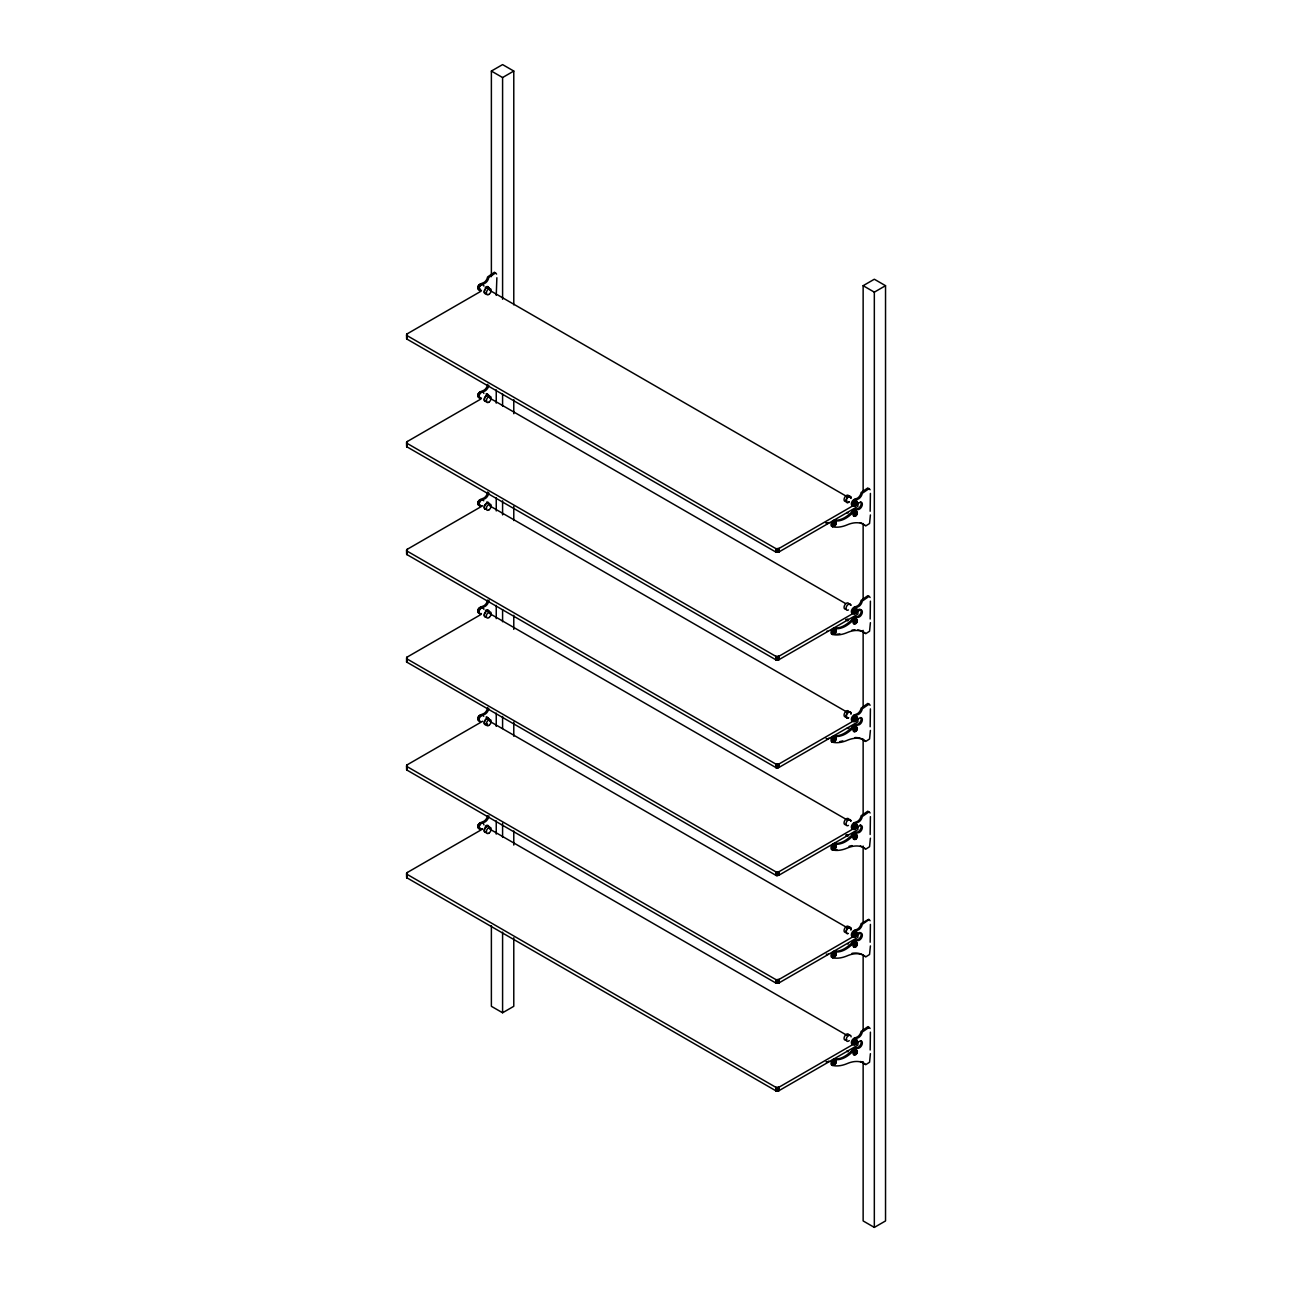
<?xml version="1.0" encoding="UTF-8"?>
<svg xmlns="http://www.w3.org/2000/svg" width="1292" height="1292" viewBox="0 0 1292 1292"><rect width="100%" height="100%" fill="white"/><g stroke="black" fill="none" stroke-linecap="round" stroke-linejoin="round"><path stroke-width="1.5" d="M868.66 489.006L867.836 487.94L861.15 492.478A5.297 3.068 -60 0 1 856.483 498.583L854.238 499.519M868.66 596.258L867.836 595.693L861.118 600.376A5.297 3.068 -60 0 1 856.483 606.319L854.238 607.272M868.612 812.022L867.836 811.182L861.15 815.72A5.297 3.068 -60 0 1 856.483 821.825L854.238 822.762M487.617 600.069L487.585 600.215A5.297 3.068 -60 0 1 482.933 606.158L480.689 607.095A3.392 1.954 -60 0 0 477.911 610.906A3.392 1.954 -60 0 0 479.784 613.07M487.682 384.322L487.585 384.709A5.297 3.068 -60 0 1 482.933 390.668L480.689 391.605A3.392 1.954 -60 0 0 477.878 395.675A3.392 1.954 -60 0 0 480.204 397.387M488.812 492.866L488.764 493.14A5.297 3.068 -60 0 1 484.112 499.083L481.868 500.02M833.437 524.423L834.713 522.63L835.972 523.599A3.763 2.875 87 0 1 835.601 524.762A3.763 2.374 -5.1 0 1 834.697 525.392L833.437 524.423L834.697 525.392M833.97 524.972L834.713 522.63M854.48 504.025L855.756 502.233L857.016 503.202A3.763 2.875 87 0 1 856.628 504.365A3.763 2.374 -5.1 0 1 855.724 504.994L854.48 504.025L855.724 504.994M854.997 504.574L855.756 502.233M854.48 514.491L855.756 512.698L857.016 513.667A3.763 2.875 87 0 1 856.628 514.846A3.763 2.374 -5.1 0 1 855.724 515.46L854.48 514.491L855.724 515.46M854.997 515.04L855.756 512.698M833.437 632.176L834.713 630.367L835.972 631.336A3.763 2.875 87 0 1 835.601 632.515A3.763 2.374 -5.1 0 1 834.697 633.145L833.437 632.176L834.697 633.145M833.97 632.725L834.713 630.367M854.48 611.778L855.579 611.019A3.763 2.374 -5.1 0 0 856.483 610.405L857.016 610.938A3.763 2.875 87 0 1 856.628 612.117A3.763 2.374 -5.1 0 1 855.724 612.747L854.48 611.778L855.724 612.747M854.997 612.327L855.756 609.986L857.016 610.938M854.48 622.243L855.756 620.451L857.016 621.42A3.763 2.875 87 0 1 856.628 622.582A3.763 2.374 -5.1 0 1 855.724 623.212L854.48 622.243L855.724 623.212M854.997 622.792L855.756 620.451M833.437 739.912L834.713 738.12L835.972 739.089A3.763 2.875 87 0 1 835.601 740.268A3.763 2.374 -5.1 0 1 834.697 740.881L833.437 739.912L834.697 740.881M833.97 740.461L834.713 738.12M854.48 719.515L855.756 717.722L857.016 718.691A3.763 2.875 87 0 1 856.628 719.87A3.763 2.374 -5.1 0 1 855.724 720.484L854.48 719.515L855.724 720.484M854.997 720.064L855.756 717.722M854.48 729.996L855.756 728.187L857.016 729.156A3.763 2.875 87 0 1 856.628 730.335A3.763 2.374 -5.1 0 1 855.724 730.965L854.48 729.996L855.724 730.965M854.997 730.545L855.756 728.187M833.437 847.665L834.713 845.872L835.972 846.841A3.763 2.875 87 0 1 835.601 848.004A3.763 2.374 -5.1 0 1 834.697 848.634L833.437 847.665L834.697 848.634M833.97 848.214L834.713 845.872M854.48 827.268L855.579 826.509A3.763 2.374 -5.1 0 0 856.483 825.895L857.016 826.444A3.763 2.875 87 0 1 856.628 827.607A3.763 2.374 -5.1 0 1 855.724 828.237L854.48 827.268L855.724 828.237M854.997 827.817L855.756 825.475L856.483 825.895M854.48 837.733L855.579 836.99A3.763 2.374 -5.1 0 0 856.483 836.36L857.016 836.909A3.763 2.875 87 0 1 856.628 838.088A3.763 2.374 -5.1 0 1 855.724 838.702L854.48 837.733L855.724 838.702M854.997 838.282L855.756 835.94L857.016 836.909M833.437 955.418L834.713 953.609L835.972 954.578A3.763 2.875 87 0 1 835.601 955.757A3.763 2.374 -5.1 0 1 834.697 956.371L833.437 955.418L834.697 956.371M833.97 955.951L834.713 953.609M854.48 935.02L855.756 933.212L857.016 934.181A3.763 2.875 87 0 1 856.628 935.36A3.763 2.374 -5.1 0 1 855.724 935.989L854.48 935.02L855.724 935.989M854.997 935.569L855.756 933.212M854.48 945.486L855.756 943.693L857.016 944.662A3.763 2.875 87 0 1 856.628 945.825A3.763 2.374 -5.1 0 1 855.724 946.455L854.48 945.486L855.724 946.455M854.997 946.035L855.756 943.693M833.437 1063.154L834.713 1061.362L835.972 1062.331A3.763 2.875 87 0 1 835.601 1063.494A3.763 2.374 -5.1 0 1 834.697 1064.123L833.437 1063.154L834.697 1064.123M833.97 1063.704L834.713 1061.362M854.48 1042.757L855.756 1040.964L857.016 1041.933A3.763 2.875 87 0 1 856.628 1043.112A3.763 2.374 -5.1 0 1 855.724 1043.726L854.48 1042.757L855.724 1043.726M854.997 1043.306L855.756 1040.964M854.48 1053.238L855.756 1051.43L857.016 1052.399A3.763 2.875 87 0 1 856.628 1053.578A3.763 2.374 -5.1 0 1 855.724 1054.191L854.48 1053.238L855.724 1054.191M854.997 1053.771L855.756 1051.43M487.746 491.945L487.617 492.317A5.297 3.068 -60 0 1 482.933 498.421L480.689 499.358A3.392 1.954 -60 0 0 477.911 503.169A3.392 1.954 -60 0 0 479.784 505.317M480.995 291.233L407.368 333.74L406.609 335.339L776.088 548.729L779.157 548.373L852.768 505.883M480.995 398.97L407.368 441.476L406.609 443.091L776.088 656.481L779.157 656.126L856.192 611.649M482.707 505.737L407.368 549.229L406.609 550.828L776.088 764.218L779.157 763.879L854.48 720.387A3.424 1.986 -60 0 1 851.589 720.403A3.424 1.986 -60 0 1 852.591 716.252A3.424 1.986 -60 0 1 855.772 715.203M407.368 656.966L406.964 658.888L776.088 871.971L779.157 871.616L857.904 826.153L857.904 829.593L779.157 875.072L776.088 875.427L406.609 662.021L407.368 656.966L480.995 614.475M482.707 721.227L407.368 764.719L406.609 766.334L776.088 979.724L779.157 979.368L854.48 935.876M482.707 828.979L407.368 872.471L406.609 874.07L776.088 1087.46L779.157 1087.105L852.768 1044.614M487.746 707.435L487.585 707.951A5.297 3.068 -60 0 1 482.933 713.911L480.689 714.847A3.392 1.954 -60 0 0 477.911 718.659A3.392 1.954 -60 0 0 479.784 720.807M488.909 815.866L488.764 816.383A5.297 3.068 -60 0 1 484.112 822.326L481.868 823.262M489.054 600.118L488.764 600.893A5.297 3.068 -60 0 1 484.112 606.836L481.868 607.773M496.871 277.748L496.241 295.384M870.404 493.415L870.162 511.261M870.404 514.943L869.564 523.502L865.705 525.957A31.945 18.443 -60 0 0 861.473 523.454A41.78 24.112 -60 0 0 847.067 524.907A46.997 27.132 -60 0 1 832.71 526.765L831.547 526.086M870.404 601.151L870.162 618.997M870.404 622.679L869.564 631.239L865.705 633.71A31.945 18.443 -60 0 0 861.473 631.207A41.78 24.112 -60 0 0 847.067 632.644A46.997 27.132 -60 0 1 832.71 634.517L831.547 633.839A46.997 27.132 -60 0 0 839.848 633.839M870.404 708.904L870.162 726.75M870.404 730.432L869.564 738.992L865.705 741.447A31.945 18.443 -60 0 0 861.473 738.943A41.78 24.112 -60 0 0 847.067 740.397A46.997 27.132 -60 0 1 832.71 742.254L831.547 741.592A46.997 27.132 -60 0 0 834.18 741.963M870.404 816.641L870.162 834.487M870.404 838.185L869.564 846.728L865.705 849.199A31.945 18.443 -60 0 0 861.473 846.696A41.78 24.112 -60 0 0 847.067 848.133A46.997 27.132 -60 0 1 832.71 850.007L831.547 849.328A46.997 27.132 -60 0 0 836.958 849.7M870.404 924.394L870.162 942.239M870.404 945.922L869.564 954.481L865.705 956.952A31.945 18.443 -60 0 0 861.473 954.449A41.78 24.112 -60 0 0 847.067 955.886A46.997 27.132 -60 0 1 832.71 957.76L831.547 957.081A46.997 27.132 -60 0 0 834.18 957.453M870.404 1032.147L870.162 1049.992M870.404 1053.674L869.564 1062.234L865.705 1064.689A31.945 18.443 -60 0 0 861.473 1062.186A41.78 24.112 -60 0 0 847.067 1063.639A46.997 27.132 -60 0 1 832.71 1065.496L831.547 1064.818M491.38 276.649L491.38 71.06L502.588 64.6L513.78 71.06L513.78 304.88M491.38 71.06L502.588 77.536L513.78 71.06M863.137 491.283L863.137 285.694L874.329 279.233L885.537 285.694L885.537 1220.94L874.329 1227.4L863.137 1220.94L863.137 1061.701M863.137 285.694L874.329 292.154L885.537 285.694M407.368 333.74L406.964 339.102L776.088 552.185L779.157 551.829L857.904 506.351L857.904 502.911M407.368 441.476L406.964 446.854L776.088 659.921L779.157 659.566L857.904 614.104L857.904 610.664M407.368 549.229L406.964 554.591L776.088 767.674L779.157 767.319L857.904 721.857L857.904 718.4M491.38 925.686L491.38 1006.307L502.588 1012.767L513.78 1006.307L513.78 937.782M407.368 764.719L406.964 770.097L776.088 983.164L779.157 982.808L857.904 937.346L857.904 933.89M407.368 872.471L406.964 877.833L776.088 1090.916L779.157 1090.561L857.904 1045.099L857.904 1041.643M496.564 274.098L495.627 272.887L488.78 277.505A5.297 3.068 -60 0 1 484.112 283.594L481.868 284.531M870.097 489.749L869.161 488.554L862.297 493.302A5.297 3.068 -60 0 1 857.646 499.261L855.401 500.198A3.392 1.954 -60 0 0 852.575 504.51A3.392 1.954 -60 0 0 855.32 505.705L858.792 503.089A4.813 2.778 -60 0 1 859.729 502.459A3.989 2.293 -60 0 1 862.329 504.461A3.989 2.293 -60 0 1 859.293 509.193A2.891 1.663 -60 0 1 858.566 509.452A19.315 11.16 -60 0 0 857.145 509.742A9.642 5.572 -60 0 0 853.382 512.181A29.183 16.844 -60 0 1 845.872 518.237A26.68 15.407 -60 0 1 840.769 520.401A24.096 13.905 -60 0 1 835.795 520.854A3.408 1.97 -60 0 0 832.807 523.212A3.408 1.97 -60 0 0 832.71 526.765M870.097 597.502L869.161 596.29L862.297 601.055A5.297 3.068 -60 0 1 857.646 606.998L855.401 607.934A3.392 1.954 -60 0 0 852.575 612.247A3.392 1.954 -60 0 0 855.32 613.458L858.792 610.825A4.813 2.778 -60 0 1 859.729 610.212A3.989 2.293 -60 0 1 862.329 612.214A3.989 2.293 -60 0 1 859.293 616.946A2.891 1.663 -60 0 1 858.566 617.188A19.315 11.16 -60 0 0 857.145 617.495A9.642 5.572 -60 0 0 853.382 619.934A29.183 16.844 -60 0 1 845.872 625.974A26.68 15.407 -60 0 1 840.769 628.154A24.096 13.905 -60 0 1 835.795 628.606A3.408 1.97 -60 0 0 832.807 630.948A3.408 1.97 -60 0 0 832.71 634.517M868.999 704.544L867.836 703.446L861.118 708.129A5.297 3.068 -60 0 1 856.483 714.072L854.238 715.009M870.097 705.254L869.161 704.043L862.297 708.791A5.297 3.068 -60 0 1 857.646 714.751L855.401 715.687A3.392 1.954 -60 0 0 852.575 719.999A3.392 1.954 -60 0 0 855.32 721.194L858.792 718.578A4.813 2.778 -60 0 1 859.729 717.948A3.989 2.293 -60 0 1 862.329 719.951A3.989 2.293 -60 0 1 859.293 724.699A2.891 1.663 -60 0 1 858.566 724.941A19.315 11.16 -60 0 0 857.145 725.232A9.642 5.572 -60 0 0 853.382 727.671A29.183 16.844 -60 0 1 845.872 733.727A26.68 15.407 -60 0 1 840.769 735.891A24.096 13.905 -60 0 1 835.795 736.343A3.408 1.97 -60 0 0 832.807 738.701A3.408 1.97 -60 0 0 832.71 742.254M870.097 812.991L869.161 811.78L862.297 816.544A5.297 3.068 -60 0 1 857.646 822.487L855.401 823.44A3.392 1.954 -60 0 0 852.575 827.752A3.392 1.954 -60 0 0 855.32 828.947L858.792 826.331A4.813 2.778 -60 0 1 859.729 825.701A3.989 2.293 -60 0 1 862.329 827.704A3.989 2.293 -60 0 1 859.293 832.436A2.891 1.663 -60 0 1 858.566 832.694A19.315 11.16 -60 0 0 857.145 832.985A9.642 5.572 -60 0 0 853.382 835.423A29.183 16.844 -60 0 1 845.872 841.48A26.68 15.407 -60 0 1 840.769 843.644A24.096 13.905 -60 0 1 835.795 844.096A3.408 1.97 -60 0 0 832.807 846.438A3.408 1.97 -60 0 0 832.71 850.007M870.097 920.744L869.161 919.533L862.297 924.297A5.297 3.068 -60 0 1 857.646 930.24L855.401 931.177A3.392 1.954 -60 0 0 852.575 935.489A3.392 1.954 -60 0 0 855.32 936.7L858.792 934.068A4.813 2.778 -60 0 1 859.729 933.454A3.989 2.293 -60 0 1 862.329 935.456A3.989 2.293 -60 0 1 859.293 940.188A2.891 1.663 -60 0 1 858.566 940.431A19.315 11.16 -60 0 0 857.145 940.737A9.642 5.572 -60 0 0 853.382 943.176A29.183 16.844 -60 0 1 845.872 949.216A26.68 15.407 -60 0 1 840.769 951.397A24.096 13.905 -60 0 1 835.795 951.849A3.408 1.97 -60 0 0 832.807 954.19A3.408 1.97 -60 0 0 832.71 957.76M870.097 1028.497L869.161 1027.285L862.297 1032.033A5.297 3.068 -60 0 1 857.646 1037.993L855.401 1038.929A3.392 1.954 -60 0 0 852.575 1043.242A3.392 1.954 -60 0 0 855.32 1044.437L858.792 1041.82A4.813 2.778 -60 0 1 859.729 1041.191A3.989 2.293 -60 0 1 862.329 1043.193A3.989 2.293 -60 0 1 859.293 1047.941A2.891 1.663 -60 0 1 858.566 1048.183A19.315 11.16 -60 0 0 857.145 1048.474A9.642 5.572 -60 0 0 853.382 1050.913A29.183 16.844 -60 0 1 845.872 1056.969A26.68 15.407 -60 0 1 840.769 1059.133A24.096 13.905 -60 0 1 835.795 1059.585A3.408 1.97 -60 0 0 832.807 1061.943A3.408 1.97 -60 0 0 832.71 1065.496M864.994 525.343L864.526 525.279A31.945 18.443 -60 0 0 860.311 522.775M864.994 633.096L864.526 633.032A31.945 18.443 -60 0 0 860.311 630.528A41.78 24.112 -60 0 0 857.71 629.947M865.123 848.521L864.526 848.521A31.945 18.443 -60 0 0 860.311 846.018M864.994 956.338L864.526 956.274A31.945 18.443 -60 0 0 860.311 953.771A41.78 24.112 -60 0 0 852.026 953.334M864.994 1064.075L864.526 1064.01A31.945 18.443 -60 0 0 860.311 1061.507M481.868 392.284L484.112 391.347A5.297 3.068 -60 0 0 488.764 385.387M481.868 715.526L484.112 714.589A5.297 3.068 -60 0 0 488.764 708.63M854.238 930.498L856.483 929.562A5.297 3.068 -60 0 0 861.118 923.618L868.66 919.323M854.238 1038.251L856.483 1037.314A5.297 3.068 -60 0 0 861.118 1031.371L867.998 1026.607L868.692 1027.786M864.994 740.833L864.526 740.784A31.945 18.443 -60 0 0 860.311 738.281A41.78 24.112 -60 0 0 854.949 737.554M848.117 512.956L847.681 512.876A8.786 7.09 14.7 0 1 847.051 512.714A8.786 1.082 85 0 1 846.954 512.44L846.954 512.44M848.117 1051.688L847.681 1051.607A8.786 7.09 14.7 0 1 847.051 1051.446A8.786 1.082 85 0 1 846.954 1051.187L846.89 1050.977M846.115 619.482A3.424 1.986 -60 0 1 845.743 619.579L846.954 620.192A8.786 1.082 85 0 0 847.051 620.451A8.786 7.09 14.7 0 0 847.681 620.612L848.117 619.239M847.681 728.365L847.051 728.203A8.786 7.09 14.7 0 0 847.681 728.365L848.117 728.446A3.424 1.986 -60 0 0 848.844 728.058M845.743 835.084L846.954 835.682A8.786 1.082 85 0 0 847.051 835.94A8.786 7.09 14.7 0 0 847.681 836.102L848.117 834.729M847.681 943.854L848.117 943.935A3.424 1.986 -60 0 0 848.473 943.774M847.681 620.612L847.051 619.143M847.681 836.102L847.051 834.648M488.279 610.971L488.925 611.843A3.424 1.986 -60 0 0 486.535 610.938A3.424 1.986 -60 0 0 484.177 614.766A3.424 1.986 -60 0 0 485.953 616.785M850.766 820.759L850.184 819.919M489.62 290.28L847.439 496.871M478.605 285.629A3.763 2.374 -5.1 0 1 479.51 284.999L480.236 285.419L478.605 285.629A3.763 2.875 87 0 0 478.218 286.808L478.621 287.228M854.852 502.863L855.579 503.282A3.763 2.374 -5.1 0 0 856.483 502.653M854.852 513.328L855.579 513.748A3.763 2.374 -5.1 0 0 856.483 513.118L857.016 513.667M833.808 523.244L834.535 523.664A3.763 2.374 -5.1 0 0 835.439 523.05L835.972 523.599M489.62 398.033L845.695 603.606M478.621 394.981L478.218 394.545A3.763 2.875 87 0 1 478.605 393.382A3.763 2.374 -5.1 0 1 479.51 392.752L480.236 393.172M854.852 621.064L855.579 621.484A3.763 2.374 -5.1 0 0 856.483 620.871M833.808 630.997L834.535 631.417A3.763 2.374 -5.1 0 0 835.439 630.787M489.62 505.77L847.439 712.36M478.605 501.118A3.763 2.374 -5.1 0 1 479.51 500.505L480.236 500.925L478.605 501.118A3.763 2.875 87 0 0 478.218 502.297L478.621 502.717M854.852 718.352L855.579 718.772A3.763 2.374 -5.1 0 0 856.483 718.142M854.852 728.817L855.579 729.237A3.763 2.374 -5.1 0 0 856.483 728.607M833.808 738.749L834.535 739.169A3.763 2.374 -5.1 0 0 835.439 738.539M489.62 613.522L847.439 820.097M478.67 612.166A2.632 1.518 -60 0 1 478.557 608.839A3.763 2.374 -5.1 0 1 479.51 608.241L480.236 608.661L478.605 608.871A3.763 2.875 87 0 0 478.218 610.034L478.621 610.47M833.808 846.486L834.535 846.906A3.763 2.374 -5.1 0 0 835.439 846.292L835.972 846.841M489.62 721.259L847.439 927.85M478.621 718.207L478.218 717.787A3.763 2.875 87 0 1 478.605 716.624A3.763 2.374 -5.1 0 1 479.51 715.994L480.236 716.414M854.852 933.841L855.579 934.261A3.763 2.374 -5.1 0 0 856.483 933.632L857.016 934.181M854.852 944.307L855.579 944.727A3.763 2.374 -5.1 0 0 856.483 944.113M833.808 954.239L834.535 954.659A3.763 2.374 -5.1 0 0 835.439 954.029M489.62 829.012L847.439 1035.603M478.605 824.361A3.763 2.374 -5.1 0 1 479.51 823.747L480.236 824.167L478.605 824.361A3.763 2.875 87 0 0 478.218 825.54L478.621 825.959M854.852 1041.594L855.579 1042.014A3.763 2.374 -5.1 0 0 856.483 1041.384M854.852 1052.059L855.579 1052.479A3.763 2.374 -5.1 0 0 856.483 1051.849M833.808 1061.992L834.535 1062.412A3.763 2.374 -5.1 0 0 835.439 1061.782M850.54 497.016L849.684 496.516L850.766 497.517M488.667 503.589L487.843 503.105L488.651 503.557M850.152 819.903L850.717 820.727M488.311 611.003L488.877 611.81M479.51 284.999L480.026 285.548A3.763 2.875 87 0 0 479.768 286.243M488.925 288.617L487.843 287.615L488.877 288.568M846.922 620.095L846.89 619.998A3.424 1.986 -60 0 0 847.794 619.466M846.954 835.682L846.89 835.488A3.424 1.986 -60 0 0 847.245 835.326M496.257 510.938L496.241 497.63M495.094 273.29L494.465 272.208L487.585 276.973A5.297 3.068 -60 0 1 482.933 282.916L480.689 283.852A3.392 1.954 -60 0 0 477.911 287.664A3.392 1.954 -60 0 0 479.784 289.828M874.329 292.154L874.329 1227.4M863.137 523.535L863.137 600.134M863.137 630.367L863.137 706.95M863.137 739.202L863.137 813.782M863.137 846.034L863.137 922.633M863.137 954.869L863.137 1029.449M779.157 548.373L779.157 551.829M779.157 656.126L779.157 659.566M779.157 763.879L779.157 767.319M779.157 871.616L779.157 875.072M779.157 979.368L779.157 982.808M779.157 1087.105L779.157 1090.561M778.85 548.535L778.85 551.991M778.85 656.288L778.85 659.727M778.85 764.024L778.85 767.48M778.85 871.777L778.85 875.233M778.85 979.53L778.85 982.97M778.85 1087.266L778.85 1090.723M778.511 548.664L778.511 552.12M778.511 656.417L778.511 659.873M778.511 764.17L778.511 767.61M778.511 871.906L778.511 875.362M778.511 979.659L778.511 983.099M778.511 1087.412L778.511 1090.852M778.155 548.777L778.155 552.217M778.155 656.53L778.155 659.97M778.155 764.266L778.155 767.723M778.155 872.019L778.155 875.459M778.155 979.756L778.155 983.212M778.155 1087.509L778.155 1090.965M777.784 548.858L777.784 552.298M777.784 656.594L777.784 660.05M777.784 764.347L777.784 767.787M777.784 872.084L777.784 875.54M777.784 979.837L777.784 983.293M777.784 1087.589L777.784 1091.029M777.413 548.89L777.413 552.346M777.413 656.643L777.413 660.083M777.413 764.38L777.413 767.836M777.413 872.132L777.413 875.588M777.413 979.885L777.413 983.325M777.413 1087.622L777.413 1091.078M777.041 548.906L777.041 552.346M777.041 656.643L777.041 660.099M777.041 764.396L777.041 767.852M777.041 872.148L777.041 875.588M777.041 979.885L777.041 983.341M777.041 1087.638L777.041 1091.078M776.702 548.874L776.702 552.33M776.702 656.627L776.702 660.067M776.702 764.38L776.702 767.819M776.702 872.116L776.702 875.572M776.702 979.869L776.702 983.309M776.702 1087.606L776.702 1091.062M776.379 548.825L776.379 552.265M776.379 656.562L776.379 660.018M776.379 764.315L776.379 767.755M776.379 872.068L776.379 875.508M776.379 979.804L776.379 983.26M776.379 1087.557L776.379 1090.997M776.088 548.729L776.088 552.185M776.088 656.481L776.088 659.921M776.088 764.218L776.088 767.674M776.088 871.971L776.088 875.427M776.088 979.724L776.088 983.164M776.088 1087.46L776.088 1090.916M775.83 548.615L775.83 552.055M775.83 656.352L775.83 659.808M775.83 764.105L775.83 767.561M775.83 871.858L775.83 875.298M775.83 979.594L775.83 983.051M775.83 1087.347L775.83 1090.787M513.78 399.616L513.78 413.715M513.78 506.432L513.78 520.547M513.78 615.283L513.78 629.382M513.78 722.099L513.78 736.214M513.78 830.95L513.78 845.065M502.588 77.536L502.588 299.243M502.588 393.979L502.588 406.076M502.588 500.812L502.588 514.91M502.588 609.646L502.588 621.743M502.588 716.479L502.588 728.575M502.588 823.311L502.588 837.41M502.588 932.146L502.588 1012.767M496.241 389.877L496.241 403.136M496.241 605.367L496.241 618.626M496.241 713.119L496.241 726.362M496.241 820.872L496.241 834.115M407.093 333.917L406.964 339.102M407.093 441.654L406.964 446.854M407.093 549.407L406.964 554.591M407.093 657.16L406.964 662.344M407.093 764.896L406.964 770.097M407.093 872.649L406.964 877.833M406.867 334.111L406.77 338.956M406.867 441.848L406.77 446.709M406.867 549.601L406.77 554.446M406.867 657.353L406.77 662.198M406.867 765.09L406.77 769.951M406.867 872.843L406.77 877.688M406.56 334.531L406.609 338.795M406.56 442.268L406.609 446.531M406.56 550.021L406.609 554.284M406.56 657.773L406.609 662.021M406.56 765.51L406.609 769.774M406.56 873.263L406.609 877.526M832.613 525.844A2.632 1.518 -60 0 1 832.161 525.246M832.064 524.633A2.632 1.518 -60 0 1 833.211 521.984A2.632 1.518 -60 0 1 835.246 521.274M834.535 523.664A3.763 2.875 87 0 1 834.164 524.843M828.947 522.662A3.424 1.986 -60 0 1 826.153 522.84M828.705 522.533A3.424 1.986 -60 0 1 826.121 522.969M832.71 526.393A3.424 1.986 -60 0 1 831.063 524.245A3.424 1.986 -60 0 1 833.469 520.498A3.424 1.986 -60 0 1 835.859 521.467M855.579 503.282A3.763 2.875 87 0 1 855.207 504.445M849.28 501.861A3.424 1.986 -60 0 1 846.26 501.393A3.424 1.986 -60 0 1 848.44 496.855A3.424 1.986 -60 0 1 851.089 498.114M849.054 501.732A3.424 1.986 -60 0 1 846.131 501.619A3.424 1.986 -60 0 1 847.471 497.355A3.424 1.986 -60 0 1 850.588 496.871M850.766 497.307A3.424 1.986 -60 0 1 850.847 497.985M854.9 504.348A3.424 1.986 -60 0 1 854.545 504.72M853.414 505.479A3.424 1.986 -60 0 1 851.557 502.717A3.424 1.986 -60 0 1 855.223 499.406M846.874 500.828A3.424 1.986 -60 0 1 844.08 499.956A3.424 1.986 -60 0 1 846.373 495.547A3.424 1.986 -60 0 1 848.925 496.871M855.579 513.748A3.763 2.875 87 0 1 855.207 514.91M851.493 513.425A3.424 1.986 -60 0 1 854.9 509.823M860.747 502.071A3.989 2.293 -60 0 1 860.747 505.463A3.989 2.293 -60 0 1 858.13 508.531A2.891 1.663 -60 0 1 857.404 508.773A19.315 11.16 -60 0 0 855.966 509.064A9.642 5.572 -60 0 0 852.219 511.503A29.183 16.844 -60 0 1 844.693 517.559A26.68 15.407 -60 0 1 839.606 519.723A24.096 13.905 -60 0 1 834.632 520.175M479.978 289.133A2.632 1.518 -60 0 1 478.751 286.436A2.632 1.518 -60 0 1 481.932 284.902M479.768 288.697A2.632 1.518 -60 0 1 477.911 287.841A2.632 1.518 -60 0 1 479.38 284.66A2.632 1.518 -60 0 1 481.545 284.854M486.583 293.284A3.424 1.986 -60 0 1 484.161 291.879A3.424 1.986 -60 0 1 486.583 287.68A3.424 1.986 -60 0 1 489.006 289.085M486.438 293.607A3.424 1.986 -60 0 1 484.387 291.863A3.424 1.986 -60 0 1 486.68 287.89A3.424 1.986 -60 0 1 489.216 288.794M481.432 290.312A3.424 1.986 -60 0 1 479.009 288.907A3.424 1.986 -60 0 1 481.432 284.708A3.424 1.986 -60 0 1 483.854 286.113M485.259 287.422A4.813 2.778 -60 0 1 486.196 286.808A3.989 2.293 -60 0 1 488.796 288.794M832.064 1063.381A2.632 1.518 -60 0 1 833.356 1060.587A2.632 1.518 -60 0 1 835.439 1060.151M832.613 1064.576A2.632 1.518 -60 0 1 832.161 1063.994M834.535 1062.412A3.763 2.875 87 0 1 834.164 1063.574M835.746 1060.296A2.632 1.518 -60 0 1 834.907 1064.382A2.632 1.518 -60 0 1 832.629 1063.074A2.632 1.518 -60 0 1 835.746 1060.296A3.424 1.986 -60 0 0 833.469 1059.23A3.424 1.986 -60 0 0 831.063 1062.977A3.424 1.986 -60 0 0 832.71 1065.125M828.947 1061.394A3.424 1.986 -60 0 1 826.153 1061.572A3.424 1.986 -60 0 0 828.705 1061.265M855.579 1042.014A3.763 2.875 87 0 1 855.207 1043.177M849.28 1040.593A3.424 1.986 -60 0 1 846.26 1040.125A3.424 1.986 -60 0 1 848.44 1035.586A3.424 1.986 -60 0 1 851.089 1036.862M853.414 1044.211A3.424 1.986 -60 0 1 851.557 1041.449A3.424 1.986 -60 0 1 855.223 1038.138M846.874 1039.559A3.424 1.986 -60 0 1 844.08 1038.687A3.424 1.986 -60 0 1 846.373 1034.278A3.424 1.986 -60 0 1 848.925 1035.603M855.579 1052.479A3.763 2.875 87 0 1 855.207 1053.642M851.493 1052.156A3.424 1.986 -60 0 1 854.9 1048.571M860.747 1040.803A3.989 2.293 -60 0 1 860.747 1044.194A3.989 2.293 -60 0 1 858.13 1047.263A2.891 1.663 -60 0 1 857.404 1047.505A19.315 11.16 -60 0 0 855.966 1047.796A9.642 5.572 -60 0 0 852.219 1050.235A29.183 16.844 -60 0 1 844.693 1056.291A26.68 15.407 -60 0 1 839.606 1058.471A24.096 13.905 -60 0 1 834.632 1058.907M479.978 827.865A2.632 1.518 -60 0 1 478.541 825.733A2.632 1.518 -60 0 1 481.367 823.198M479.768 824.974A3.763 2.875 87 0 1 479.978 824.409M479.477 827.574A2.632 1.518 -60 0 1 478.169 825.071A2.632 1.518 -60 0 1 481.27 823.133M486.583 832.016A3.424 1.986 -60 0 1 484.161 830.611A3.424 1.986 -60 0 1 486.583 826.412A3.424 1.986 -60 0 1 489.006 827.817M486.438 832.339A3.424 1.986 -60 0 1 484.387 830.594A3.424 1.986 -60 0 1 486.68 826.622A3.424 1.986 -60 0 1 489.216 827.526M481.819 828.786A3.424 1.986 -60 0 1 479.025 827.93A3.424 1.986 -60 0 1 481.302 823.521A3.424 1.986 -60 0 1 483.854 824.845M487.585 815.704A5.297 3.068 -60 0 1 482.933 821.647L480.689 822.6A3.392 1.954 -60 0 0 477.911 826.395A3.392 1.954 -60 0 0 479.784 828.56M485.259 826.153A4.813 2.778 -60 0 1 486.196 825.54A3.989 2.293 -60 0 1 488.796 827.542M832.613 849.086A2.632 1.518 -60 0 1 832.08 848.198M832.08 847.536A2.632 1.518 -60 0 1 834.777 844.387M834.535 846.906A3.763 2.875 87 0 1 834.164 848.085M833.082 849.522A3.424 1.986 -60 0 1 831.031 847.94A3.424 1.986 -60 0 1 833.082 843.983A3.424 1.986 -60 0 1 835.763 844.338M855.579 826.509A3.763 2.875 87 0 1 855.207 827.688M848.424 825.427A3.424 1.986 -60 0 1 846.002 824.021A3.424 1.986 -60 0 1 848.424 819.822A3.424 1.986 -60 0 1 850.847 821.227M853.414 828.721A3.424 1.986 -60 0 1 851.735 825.459A3.424 1.986 -60 0 1 855.772 822.956M854.9 827.591A3.424 1.986 -60 0 1 854.545 827.962M846.115 824.506A3.424 1.986 -60 0 1 844.064 822.762A3.424 1.986 -60 0 1 846.373 818.789A3.424 1.986 -60 0 1 848.892 819.693M855.579 836.99A3.763 2.875 87 0 1 855.207 838.153M851.493 836.667A3.424 1.986 -60 0 1 853.608 833.518A3.424 1.986 -60 0 1 855.966 833.679M860.181 824.861A3.989 2.293 -60 0 1 860.957 828.14A3.989 2.293 -60 0 1 858.13 831.773A2.891 1.663 -60 0 1 857.404 832.016A19.315 11.16 -60 0 0 855.966 832.306A9.642 5.572 -60 0 0 852.219 834.745A29.183 16.844 -60 0 1 844.693 840.801A26.68 15.407 -60 0 1 839.606 842.965A24.096 13.905 -60 0 1 834.632 843.418M849.006 846.325A41.78 24.112 -60 0 1 852.026 845.598M478.751 612.214A2.632 1.518 -60 0 1 479.171 608.968A2.632 1.518 -60 0 1 481.771 607.934M478.557 608.839A2.632 1.518 -60 0 1 481.432 607.838M486.438 616.833A3.424 1.986 -60 0 1 484.435 614.701A3.424 1.986 -60 0 1 487.359 610.809A3.424 1.986 -60 0 1 489.151 613.232M481.432 613.555A3.424 1.986 -60 0 1 479.009 612.15A3.424 1.986 -60 0 1 481.432 607.951A3.424 1.986 -60 0 1 483.854 609.356M485.437 610.518A4.813 2.778 -60 0 1 486.196 610.05A3.989 2.293 -60 0 1 488.796 611.536M835.246 629.026A2.632 1.518 -60 0 1 835.585 629.365M832.613 633.597A2.632 1.518 -60 0 1 832.064 632.386M832.274 631.287A2.632 1.518 -60 0 1 834.777 628.897M834.535 631.417A3.763 2.875 87 0 1 834.164 632.596M827.688 631.142A3.424 1.986 -60 0 1 826.896 631.158M833.469 633.839A3.424 1.986 -60 0 1 831.063 632.854A3.424 1.986 -60 0 1 832.71 628.8A3.424 1.986 -60 0 1 835.617 628.526M855.579 611.019A3.763 2.875 87 0 1 855.207 612.198M848.424 609.937A3.424 1.986 -60 0 1 846.002 608.677A3.424 1.986 -60 0 1 848.166 604.495A3.424 1.986 -60 0 1 850.814 605.318M853.802 613.038A3.424 1.986 -60 0 1 851.412 612.069A3.424 1.986 -60 0 1 853.059 608.015A3.424 1.986 -60 0 1 855.966 607.725M855.223 611.681A3.424 1.986 -60 0 1 854.545 612.473M845.743 609.113A3.424 1.986 -60 0 1 844.096 606.965A3.424 1.986 -60 0 1 846.486 603.219A3.424 1.986 -60 0 1 848.892 604.204M855.256 623.342A2.632 1.518 -60 0 1 853.14 621.985A2.632 1.518 -60 0 1 855.982 618.997A2.632 1.518 -60 0 1 856.063 622.486M855.579 621.484A3.763 2.875 87 0 1 855.207 622.663M851.638 620.677A3.424 1.986 -60 0 1 853.802 617.899A3.424 1.986 -60 0 1 855.966 618.19M852.026 630.108A41.78 24.112 -60 0 1 854.949 629.802M858.566 609.533A3.989 2.293 -60 0 1 861.15 611.536A3.989 2.293 -60 0 1 858.13 616.268A2.891 1.663 -60 0 1 857.404 616.526A19.315 11.16 -60 0 0 855.966 616.817A9.642 5.572 -60 0 0 852.219 619.256A29.183 16.844 -60 0 1 844.693 625.312A26.68 15.407 -60 0 1 839.606 627.476A24.096 13.905 -60 0 1 834.632 627.928M478.751 396.725A2.632 1.518 -60 0 1 479.978 392.623M478.67 396.66A2.632 1.518 -60 0 1 478.444 393.527A2.632 1.518 -60 0 1 481.27 392.154M486.196 401.214A3.424 1.986 -60 0 1 484.161 399.583A3.424 1.986 -60 0 1 486.277 395.61A3.424 1.986 -60 0 1 488.925 396.143M486.809 401.166A3.424 1.986 -60 0 1 484.387 399.648A3.424 1.986 -60 0 1 487.003 395.465A3.424 1.986 -60 0 1 489.216 397.306M481.432 398.049A3.424 1.986 -60 0 1 479.009 396.805A3.424 1.986 -60 0 1 481.173 392.623A3.424 1.986 -60 0 1 483.838 393.43M486.196 394.545A3.989 2.293 -60 0 1 488.796 396.046M486.277 393.624A3.989 2.293 -60 0 1 487.617 395.869M832.064 740.138A2.632 1.518 -60 0 1 833.502 737.215A2.632 1.518 -60 0 1 835.585 737.118M833.938 741.204A2.632 1.518 -60 0 1 832.274 740.994M834.535 739.169A3.763 2.875 87 0 1 834.164 740.332M828.947 738.152A3.424 1.986 -60 0 1 826.153 738.33M833.841 741.333A3.424 1.986 -60 0 1 831.16 740.978A3.424 1.986 -60 0 1 832.355 736.924A3.424 1.986 -60 0 1 835.423 736.004M855.546 720.371A2.632 1.518 -60 0 1 853.108 719.515A2.632 1.518 -60 0 1 855.902 716.252A2.632 1.518 -60 0 1 856.063 719.773M855.579 718.772A3.763 2.875 87 0 1 855.207 719.935M848.65 717.819A3.424 1.986 -60 0 1 846.228 716.301A3.424 1.986 -60 0 1 848.844 712.118A3.424 1.986 -60 0 1 851.073 713.959M848.424 717.674A3.424 1.986 -60 0 1 846.002 716.172A3.424 1.986 -60 0 1 848.618 711.973A3.424 1.986 -60 0 1 850.83 713.814M846.874 716.317A3.424 1.986 -60 0 1 844.08 715.445A3.424 1.986 -60 0 1 846.373 711.036A3.424 1.986 -60 0 1 848.925 712.36M855.579 729.237A3.763 2.875 87 0 1 855.207 730.416M851.412 729.399A3.424 1.986 -60 0 1 853.059 726.217A3.424 1.986 -60 0 1 855.514 725.49M860.747 717.561A3.989 2.293 -60 0 1 860.747 720.952A3.989 2.293 -60 0 1 858.13 724.021A2.891 1.663 -60 0 1 857.404 724.263A19.315 11.16 -60 0 0 855.966 724.57A9.642 5.572 -60 0 0 852.219 727.008A29.183 16.844 -60 0 1 844.693 733.048A26.68 15.407 -60 0 1 839.606 735.229A24.096 13.905 -60 0 1 834.632 735.681M842.836 740.833A46.997 27.132 -60 0 1 839.848 741.576M479.978 504.623A2.632 1.518 -60 0 1 478.541 502.491A2.632 1.518 -60 0 1 481.367 499.956M479.703 501.974A3.763 2.875 87 0 1 479.978 501.167M478.67 504.413A2.632 1.518 -60 0 1 478.444 501.28A2.632 1.518 -60 0 1 481.27 499.891M486.583 508.773A3.424 1.986 -60 0 1 484.161 507.368A3.424 1.986 -60 0 1 486.583 503.169A3.424 1.986 -60 0 1 489.006 504.574M486.438 509.096A3.424 1.986 -60 0 1 484.403 507.207A3.424 1.986 -60 0 1 486.939 503.234A3.424 1.986 -60 0 1 489.232 504.704M481.432 505.802A3.424 1.986 -60 0 1 479.025 504.688A3.424 1.986 -60 0 1 480.931 500.553A3.424 1.986 -60 0 1 483.741 500.812M486.632 502.12A3.989 2.293 -60 0 1 488.796 504.3M835.246 952.269A2.632 1.518 -60 0 1 835.585 952.608M833.938 956.71A2.632 1.518 -60 0 1 832.08 955.273M832.274 954.53A2.632 1.518 -60 0 1 834.777 952.139M834.535 954.659A3.763 2.875 87 0 1 834.164 955.822M828.317 954.11A3.424 1.986 -60 0 1 826.347 954.094M833.841 956.823A3.424 1.986 -60 0 1 831.16 956.484A3.424 1.986 -60 0 1 832.355 952.414A3.424 1.986 -60 0 1 835.423 951.493M855.256 936.119A2.632 1.518 -60 0 1 853.14 934.762A2.632 1.518 -60 0 1 855.982 931.758A2.632 1.518 -60 0 1 856.063 935.263M855.579 934.261A3.763 2.875 87 0 1 855.207 935.44M848.279 933.502A3.424 1.986 -60 0 1 846.276 931.354A3.424 1.986 -60 0 1 849.199 927.462A3.424 1.986 -60 0 1 850.992 929.885M847.794 933.438A3.424 1.986 -60 0 1 846.082 930.999A3.424 1.986 -60 0 1 849.054 927.301A3.424 1.986 -60 0 1 850.766 929.739M854.173 936.022A3.424 1.986 -60 0 1 851.46 935.553A3.424 1.986 -60 0 1 852.93 931.371A3.424 1.986 -60 0 1 855.966 930.967M846.115 932.243A3.424 1.986 -60 0 1 844.096 930.208A3.424 1.986 -60 0 1 846.874 926.267A3.424 1.986 -60 0 1 848.892 928.318M855.546 946.342A2.632 1.518 -60 0 1 853.108 945.469A2.632 1.518 -60 0 1 855.902 942.223A2.632 1.518 -60 0 1 856.063 945.728M855.579 944.727A3.763 2.875 87 0 1 855.207 945.906M851.412 944.888A3.424 1.986 -60 0 1 853.237 941.545A3.424 1.986 -60 0 1 855.772 941.174M858.566 932.776A3.989 2.293 -60 0 1 861.15 934.778A3.989 2.293 -60 0 1 858.13 939.51A2.891 1.663 -60 0 1 857.404 939.752A19.315 11.16 -60 0 0 855.966 940.059A9.642 5.572 -60 0 0 852.219 942.498A29.183 16.844 -60 0 1 844.693 948.538A26.68 15.407 -60 0 1 839.606 950.718A24.096 13.905 -60 0 1 834.632 951.17M478.751 719.951A2.632 1.518 -60 0 1 478.944 717.06A2.632 1.518 -60 0 1 481.367 715.445A2.632 1.518 -60 0 0 478.444 716.769A2.632 1.518 -60 0 0 478.67 719.902M486.583 724.263A3.424 1.986 -60 0 1 484.177 723.294A3.424 1.986 -60 0 1 485.824 719.24A3.424 1.986 -60 0 1 488.747 718.95A3.989 2.293 -60 0 0 486.196 717.787M487.439 723.94A3.424 1.986 -60 0 1 484.419 723.472A3.424 1.986 -60 0 1 486.6 718.933A3.424 1.986 -60 0 1 489.232 720.193M480.689 721.598A3.424 1.986 -60 0 1 479.72 717.512A3.424 1.986 -60 0 1 483.741 716.301M486.277 716.866A3.989 2.293 -60 0 1 487.617 718.61M488.279 395.481L488.311 395.497M850.12 604.381L850.766 605.27L850.152 604.414M850.12 712.134L850.152 712.167M488.279 718.723L488.311 718.74M488.279 826.476L488.925 827.348L488.311 826.492M850.12 927.624L850.766 928.512L850.152 927.656M834.907 525.65A2.632 1.518 -60 0 0 835.746 521.564A2.632 1.518 -60 0 0 832.629 524.342A2.632 1.518 -60 0 0 834.907 525.65M855.449 504.978A2.632 1.518 -60 0 0 856.289 500.876A2.632 1.518 -60 0 0 853.172 503.654A2.632 1.518 -60 0 0 855.449 504.978M855.95 505.253A2.632 1.518 -60 0 0 856.79 501.167A2.632 1.518 -60 0 0 853.673 503.945A2.632 1.518 -60 0 0 855.95 505.253M855.449 515.443A2.632 1.518 -60 0 0 856.289 511.357A2.632 1.518 -60 0 0 853.172 514.119A2.632 1.518 -60 0 0 855.449 515.443M855.95 515.734A2.632 1.518 -60 0 0 856.79 511.648A2.632 1.518 -60 0 0 853.673 514.41A2.632 1.518 -60 0 0 855.95 515.734M489.28 294.156A3.424 1.986 -60 0 0 490.524 288.794A3.424 1.986 -60 0 0 486.422 292.234A3.424 1.986 -60 0 0 489.28 294.156M855.449 1043.71A2.632 1.518 -60 0 0 856.289 1039.624A2.632 1.518 -60 0 0 853.172 1042.386A2.632 1.518 -60 0 0 855.449 1043.71M855.95 1044.001A2.632 1.518 -60 0 0 856.79 1039.899A2.632 1.518 -60 0 0 853.673 1042.676A2.632 1.518 -60 0 0 855.95 1044.001M855.449 1054.175A2.632 1.518 -60 0 0 856.289 1050.089A2.632 1.518 -60 0 0 853.172 1052.851A2.632 1.518 -60 0 0 855.449 1054.175M855.95 1054.466A2.632 1.518 -60 0 0 856.79 1050.38A2.632 1.518 -60 0 0 853.673 1053.141A2.632 1.518 -60 0 0 855.95 1054.466M489.28 832.888A3.424 1.986 -60 0 0 490.524 827.526A3.424 1.986 -60 0 0 486.422 830.966A3.424 1.986 -60 0 0 489.28 832.888M834.907 848.892A2.632 1.518 -60 0 0 835.746 844.807A2.632 1.518 -60 0 0 832.629 847.568A2.632 1.518 -60 0 0 834.907 848.892M855.449 828.204A2.632 1.518 -60 0 0 856.289 824.118A2.632 1.518 -60 0 0 853.172 826.896A2.632 1.518 -60 0 0 855.449 828.204M855.95 828.495A2.632 1.518 -60 0 0 856.79 824.409A2.632 1.518 -60 0 0 853.673 827.187A2.632 1.518 -60 0 0 855.95 828.495M855.449 838.686A2.632 1.518 -60 0 0 856.289 834.584A2.632 1.518 -60 0 0 853.172 837.361A2.632 1.518 -60 0 0 855.449 838.686M855.95 838.976A2.632 1.518 -60 0 0 856.79 834.874A2.632 1.518 -60 0 0 853.673 837.652A2.632 1.518 -60 0 0 855.95 838.976M489.28 617.398A3.424 1.986 -60 0 0 490.524 612.037A3.424 1.986 -60 0 0 486.422 615.476A3.424 1.986 -60 0 0 489.28 617.398M834.907 633.403A2.632 1.518 -60 0 0 835.746 629.317A2.632 1.518 -60 0 0 832.629 632.079A2.632 1.518 -60 0 0 834.907 633.403M855.449 612.715A2.632 1.518 -60 0 0 856.289 608.629A2.632 1.518 -60 0 0 853.172 611.391A2.632 1.518 -60 0 0 855.449 612.715M855.95 613.006A2.632 1.518 -60 0 0 856.79 608.92A2.632 1.518 -60 0 0 853.673 611.681A2.632 1.518 -60 0 0 855.95 613.006M855.95 623.471A2.632 1.518 -60 0 0 856.79 619.385A2.632 1.518 -60 0 0 853.673 622.163A2.632 1.518 -60 0 0 855.95 623.471M489.28 401.893A3.424 1.986 -60 0 0 490.524 396.547A3.424 1.986 -60 0 0 486.422 399.987A3.424 1.986 -60 0 0 489.28 401.893M834.907 741.156A2.632 1.518 -60 0 0 835.746 737.054A2.632 1.518 -60 0 0 832.629 739.832A2.632 1.518 -60 0 0 834.907 741.156M855.95 720.758A2.632 1.518 -60 0 0 856.79 716.672A2.632 1.518 -60 0 0 853.673 719.434A2.632 1.518 -60 0 0 855.95 720.758M855.449 730.933A2.632 1.518 -60 0 0 856.289 726.847A2.632 1.518 -60 0 0 853.172 729.609A2.632 1.518 -60 0 0 855.449 730.933M855.95 731.224A2.632 1.518 -60 0 0 856.79 727.138A2.632 1.518 -60 0 0 853.673 729.899A2.632 1.518 -60 0 0 855.95 731.224M489.28 509.646A3.424 1.986 -60 0 0 490.524 504.284A3.424 1.986 -60 0 0 486.422 507.724A3.424 1.986 -60 0 0 489.28 509.646M834.907 956.645A2.632 1.518 -60 0 0 835.746 952.559A2.632 1.518 -60 0 0 832.629 955.321A2.632 1.518 -60 0 0 834.907 956.645M855.95 936.248A2.632 1.518 -60 0 0 856.79 932.162A2.632 1.518 -60 0 0 853.673 934.923A2.632 1.518 -60 0 0 855.95 936.248M855.95 946.713A2.632 1.518 -60 0 0 856.79 942.627A2.632 1.518 -60 0 0 853.673 945.389A2.632 1.518 -60 0 0 855.95 946.713M489.28 725.135A3.424 1.986 -60 0 0 490.524 719.789A3.424 1.986 -60 0 0 486.422 723.229A3.424 1.986 -60 0 0 489.28 725.135"/></g></svg>
